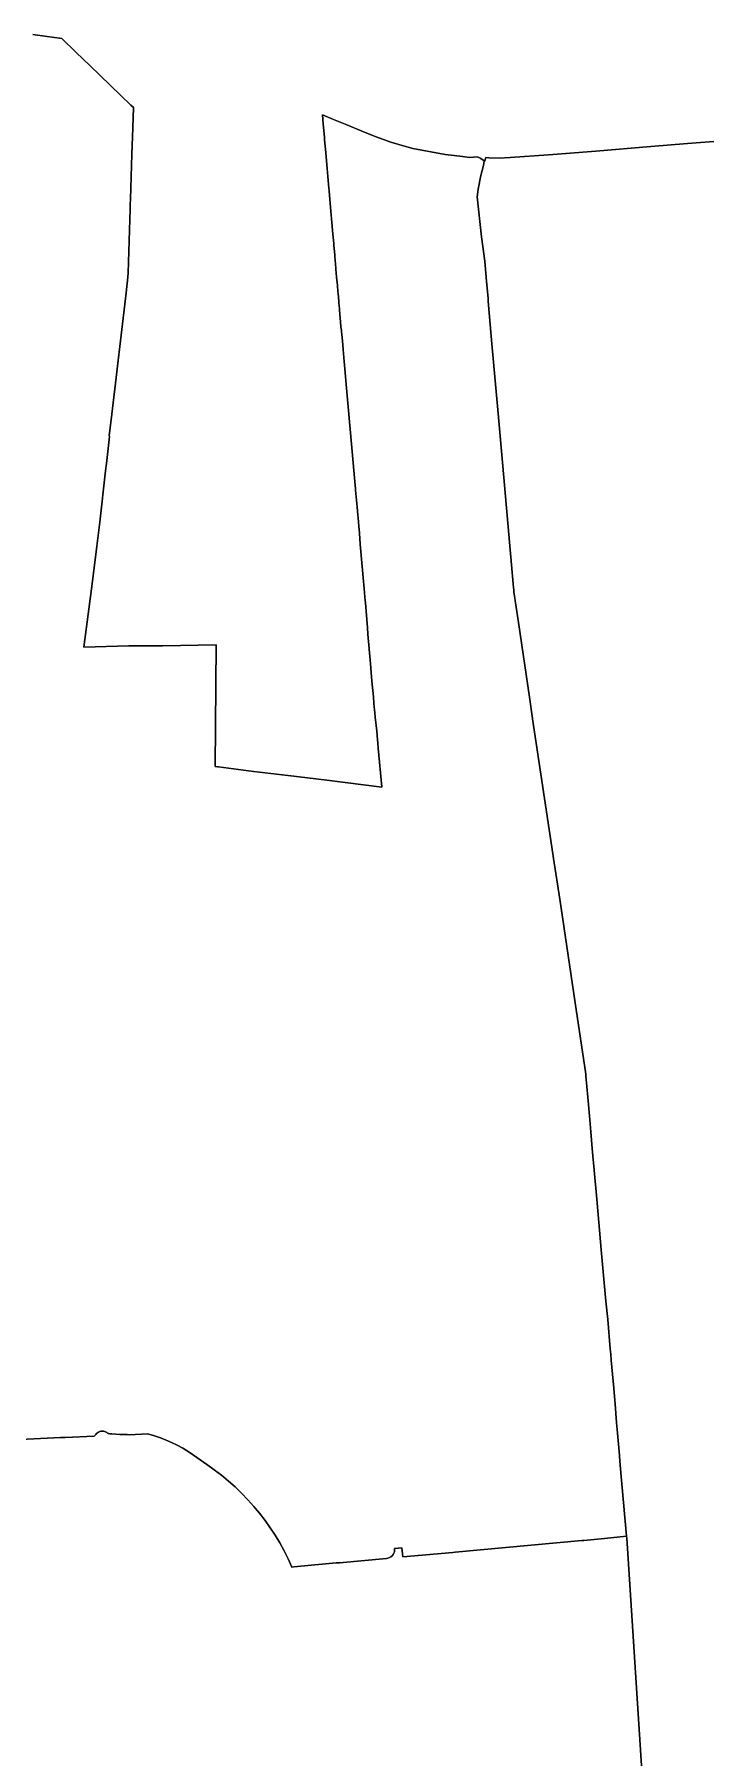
# Model space of a CAD drawing. Header units: inches. Extents: x 130170 to 284068, y 377793 to 804530.
# Drawn here: x 190014 to 191506, y 660217 to 664024 of the extents above; entities that cross this region are included whole.
import ezdxf

# ---------------------------------------------------------------- set-up
doc = ezdxf.new("R2010")
doc.units = ezdxf.units.IN
doc.header["$MEASUREMENT"] = 0
doc.layers.add('muni_il', color=7, linetype='Continuous')

msp = doc.modelspace()

# ---------------------------------------------------------------- linework, layer by layer
at = {"layer": 'muni_il'}
for points in [[(190009.9, 664023.7), (190042, 664019.3), (190052.9, 664017.8), (190074, 664014.8), (190105.8, 663984.2), (190136.2, 663955), (190203.7, 663889.9), (190226.4, 663867.9), (190232.3, 663862.2), (190230.7, 663817.2), (190229.2, 663759.4), (190226.9, 663684.1), (190226.8, 663680.8), (190225.4, 663645.5), (190225.2, 663638.9), (190220.4, 663497.1), (190220, 663487.6), (190216, 663452.7), (190184.6, 663185.3), (190179, 663137.3), (190179.5, 663135.6), (190172.8, 663075.9), (190170.8, 663059.9), (190158, 662946.5), (190151.5, 662893), (190140.8, 662810.3), (190128.5, 662715.4), (190128.4, 662714.8), (190127.7, 662709.2), (190125.1, 662687.4), (190123.1, 662670.3), (190222.4, 662673.1), (190296.6, 662673.3), (190415.1, 662675.3), (190413.2, 662406.5), (190419.2, 662406.1), (190420.2, 662405.9), (190497.6, 662395.8), (190498.6, 662395.7), (190573.9, 662386.7), (190574.3, 662386.7), (190659.7, 662376.2), (190781.5, 662361.2), (190781.4, 662362), (190773.5, 662446.8), (190772.4, 662458.7), (190771.8, 662465.4), (190770.1, 662484.3), (190766.8, 662515.7), (190765.8, 662526.1), (190765.8, 662526.1), (190765.2, 662531.2), (190763.9, 662545.7), (190762.7, 662560.4), (190759.6, 662595.2), (190756.2, 662633.5), (190750.6, 662698.7), (190749.4, 662713.3), (190745.1, 662767.8), (190745, 662768.9), (190744.8, 662772.6), (190744.8, 662772.9), (190742.5, 662799.4), (190742.5, 662799.5), (190740.4, 662823.7), (190740.4, 662823.8), (190738.2, 662848.4), (190738.2, 662848.6), (190736.1, 662872.9), (190736.1, 662873.1), (190733.9, 662897.9), (190733.9, 662898), (190731.8, 662921.9), (190731.8, 662922.1), (190730.4, 662937.2), (190729.6, 662946.6), (190729.5, 662946.8), (190727.4, 662970.5), (190727.4, 662971.1), (190725.3, 662994.7), (190723.3, 663017.1), (190723.1, 663019.6), (190723.1, 663019.9), (190718.8, 663068.5), (190718.8, 663069), (190702.7, 663250.5), (190702.7, 663251.2), (190700.5, 663276.3), (190700.4, 663276.7), (190698.2, 663301.5), (190698.2, 663301.5), (190695.8, 663328.1), (190694.2, 663347), (190693.6, 663353.5), (190692.8, 663361.8), (190692.4, 663365.9), (190692.1, 663368.9), (190691, 663378.9), (190689.4, 663398.1), (190688.9, 663404.4), (190687.8, 663416), (190687.7, 663418.2), (190686.7, 663429.9), (190686.3, 663434), (190684.6, 663451.9), (190684.3, 663455.3), (190683.1, 663469.8), (190682.1, 663480.7), (190681.5, 663487.6), (190680, 663505.5), (190679.9, 663506.2), (190679, 663518), (190678.5, 663523.4), (190678.4, 663525.7), (190677.9, 663531.6), (190677.7, 663533.4), (190677.5, 663536), (190676.1, 663551.3), (190675.5, 663557.1), (190675.3, 663559.4), (190675.1, 663562), (190673.3, 663582.5), (190671.1, 663608), (190668.9, 663633.5), (190666.7, 663659), (190665.1, 663678.5), (190664.5, 663684.5), (190662.4, 663710), (190660.8, 663728), (190660.2, 663735.6), (190657.5, 663763.3), (190655, 663791.1), (190654.5, 663796.1), (190652, 663826.3), (190650.4, 663846.3), (190674.3, 663836), (190704.4, 663824.3), (190735.7, 663810.9), (190766.4, 663798), (190801.5, 663785.8), (190831.7, 663776.8), (190850.3, 663771.9), (190921.3, 663758.9), (190921.5, 663758.8), (190941.4, 663756.2), (190959.5, 663753.9), (190975.1, 663751.7), (190992.6, 663753.7), (190999.9, 663749.8), (191007.5, 663744.8), (191005.8, 663734.5), (191000.4, 663712.3), (190994.5, 663681.7), (190992.4, 663665), (191002, 663576.4), (191009, 663523), (191009, 663523), (191012.9, 663478.1), (191013.8, 663471.2), (191016.3, 663440.6), (191016.8, 663434.7), (191023, 663357), (191024.4, 663340), (191037.5, 663194.6), (191048.7, 663069.9), (191071.5, 662810), (191072.5, 662801.6), (191072.9, 662797.4), (191073.3, 662792.8), (191083.3, 662724.4), (191107.5, 662559.5), (191114.3, 662512.9), (191114.5, 662511.8), (191159.7, 662213.6), (191161.2, 662203.6), (191174.6, 662113.8), (191208.9, 661884.3), (191232, 661727.2), (191232.6, 661723.4), (191236.7, 661676.1), (191240.4, 661635.1), (191243.5, 661599.7), (191246.7, 661563), (191256.6, 661451), (191267.1, 661330.9), (191276.8, 661225.7), (191280.7, 661185.3), (191286.2, 661120), (191287.5, 661108.2), (191288.3, 661094.8), (191294.2, 661033.3), (191297.8, 660988.7), (191300.4, 660956.5), (191301.6, 660942), (191306.1, 660893.4), (191308.3, 660863.2), (191322.4, 660706.6), (191273.3, 660701.2), (191227.9, 660697.1), (191223.4, 660696.7), (190943.4, 660671.1), (190938.1, 660670.6), (190827.5, 660660.5), (190825.6, 660680.4), (190809.7, 660678.9), (190809.7, 660675.5), (190809.1, 660672), (190807.9, 660668.7), (190806.2, 660665.7), (190804, 660663), (190801.3, 660660.8), (190798.3, 660659), (190795, 660657.8), (190791.6, 660657.2), (190687.5, 660647.7), (190680.4, 660647.1), (190641.6, 660643.5), (190586.9, 660638.5), (190582.8, 660638.1), (190574.5, 660656.2), (190565.5, 660673.9), (190555.9, 660691.3), (190545.6, 660708.3), (190534.7, 660724.9), (190523.2, 660741.1), (190511.1, 660756.8), (190506.3, 660762.6), (190501.8, 660768), (190498.4, 660772.1), (190485.2, 660786.9), (190471.4, 660801.2), (190457, 660815), (190442.2, 660828.2), (190426.9, 660840.8), (190411.1, 660852.9), (190404.9, 660857.4), (190394.9, 660864.4), (190365.2, 660885.3), (190353.5, 660893.1), (190341.4, 660900.5), (190329, 660907.2), (190316.3, 660913.5), (190303.4, 660919.2), (190290.2, 660924.2), (190276.8, 660928.7), (190263.2, 660932.6), (190223.1, 660930.4), (190223.1, 660930.4), (190218.5, 660931), (190215.5, 660931.1), (190202.6, 660930.7), (190184.5, 660932.2), (190179.9, 660932.7), (190178.1, 660932.9), (190176.5, 660933.4), (190174.9, 660934.1), (190173.4, 660935.1), (190171, 660936.5), (190168.5, 660937.5), (190165.9, 660938.1), (190163.2, 660938.2), (190160.5, 660938), (190157.9, 660937.3), (190155.4, 660936.2), (190153.1, 660934.7), (190151.1, 660932.9), (190149.4, 660930.8), (190148.1, 660929.2), (190146.5, 660927.8), (190145.3, 660927), (190081.4, 660924.4), (190071.4, 660924), (189908.4, 660916.4)], [(191515.2, 663787.5), (191466.5, 663783.6), (191457.4, 663782.9), (191375.9, 663776.6), (191254.1, 663766.1), (191188.3, 663760.8), (191150.1, 663757.7), (191065.4, 663751.6), (191040.8, 663750.8), (191018.1, 663751.4), (191011, 663751.6), (191010.6, 663749.9), (191009.1, 663743.6), (191007.5, 663744.8), (190999.9, 663749.8), (190992.6, 663753.7), (190975.1, 663751.7), (190959.5, 663753.9), (190941.4, 663756.2), (190921.5, 663758.8), (190921.3, 663758.9), (190850.3, 663771.9), (190831.7, 663776.8), (190801.5, 663785.8), (190766.4, 663798), (190735.7, 663810.9), (190704.4, 663824.3), (190674.3, 663836), (190650.4, 663846.3), (190652, 663826.3), (190654.5, 663796.1), (190655, 663791.1), (190657.5, 663763.3), (190660.2, 663735.6), (190660.8, 663728), (190662.4, 663710), (190664.5, 663684.5), (190665.1, 663678.5), (190666.7, 663659), (190668.9, 663633.5), (190671.1, 663608), (190673.3, 663582.5), (190675.1, 663562), (190675.3, 663559.4), (190675.5, 663557.1), (190676.1, 663551.3), (190677.5, 663536), (190677.7, 663533.4), (190677.9, 663531.6), (190678.4, 663525.7), (190678.5, 663523.4), (190679, 663518), (190679.9, 663506.2), (190680, 663505.5), (190681.5, 663487.6), (190682.1, 663480.7), (190683.1, 663469.8), (190684.3, 663455.3), (190684.6, 663451.9), (190686.3, 663434), (190686.7, 663429.9), (190687.7, 663418.2), (190687.8, 663416), (190688.9, 663404.4), (190689.4, 663398.1), (190691, 663378.9), (190692.1, 663368.9), (190692.4, 663365.9), (190692.8, 663361.8), (190693.6, 663353.5), (190694.2, 663347), (190695.8, 663328.1), (190698.2, 663301.5), (190698.2, 663301.5), (190700.4, 663276.7), (190700.5, 663276.3), (190702.7, 663251.2), (190702.7, 663250.5), (190718.8, 663069), (190718.8, 663068.5), (190723.1, 663019.9), (190723.1, 663019.6), (190723.3, 663017.1), (190725.3, 662994.7), (190727.4, 662971.1), (190727.4, 662970.5), (190729.5, 662946.8), (190729.6, 662946.6), (190730.4, 662937.2), (190731.8, 662922.1), (190731.8, 662921.9), (190733.9, 662898), (190733.9, 662897.9), (190736.1, 662873.1), (190736.1, 662872.9), (190738.2, 662848.6), (190738.2, 662848.4), (190740.4, 662823.8), (190740.4, 662823.7), (190742.5, 662799.5), (190742.5, 662799.4), (190744.8, 662772.9), (190744.8, 662772.6), (190745, 662768.9), (190745.1, 662767.8), (190749.4, 662713.3), (190750.6, 662698.7), (190756.2, 662633.5), (190759.6, 662595.2), (190762.7, 662560.4), (190763.9, 662545.7), (190765.2, 662531.2), (190765.8, 662526.1), (190765.8, 662526.1), (190766.8, 662515.7), (190770.1, 662484.3), (190771.8, 662465.4), (190772.4, 662458.7), (190773.5, 662446.8), (190781.4, 662362), (190781.5, 662361.2), (190659.7, 662376.2), (190574.3, 662386.7), (190573.9, 662386.7), (190498.6, 662395.7), (190497.6, 662395.8), (190420.2, 662405.9), (190419.2, 662406.1), (190413.2, 662406.5), (190415.1, 662675.3), (190296.6, 662673.3), (190222.4, 662673.1), (190123.1, 662670.3), (190125.1, 662687.4), (190127.7, 662709.2), (190128.4, 662714.8), (190128.5, 662715.4), (190140.8, 662810.3), (190151.5, 662893), (190158, 662946.5), (190170.8, 663059.9), (190172.8, 663075.9), (190179.5, 663135.6), (190179, 663137.3), (190184.6, 663185.3), (190216, 663452.7), (190220, 663487.6), (190220.4, 663497.1), (190225.2, 663638.9), (190225.4, 663645.5), (190226.8, 663680.8), (190226.9, 663684.1), (190229.2, 663759.4), (190230.7, 663817.2), (190232.3, 663862.2), (190226.4, 663867.9), (190203.7, 663889.9), (190136.2, 663955), (190105.8, 663984.2), (190074, 664014.8), (190052.9, 664017.8), (190042, 664019.3), (190009.9, 664023.7)], [(191380.1, 659811.4), (191322.8, 660702.1), (191322.4, 660706.6), (191308.3, 660863.2), (191306.1, 660893.4), (191301.6, 660942), (191300.4, 660956.5), (191297.8, 660988.7), (191294.2, 661033.3), (191288.3, 661094.8), (191287.5, 661108.2), (191286.2, 661120), (191280.7, 661185.3), (191276.8, 661225.7), (191267.1, 661330.9), (191256.6, 661451), (191246.7, 661563), (191243.5, 661599.7), (191240.4, 661635.1), (191236.7, 661676.1), (191232.6, 661723.4), (191232, 661727.2), (191208.9, 661884.3), (191174.6, 662113.8), (191161.2, 662203.6), (191159.7, 662213.6), (191114.5, 662511.8), (191114.3, 662512.9), (191107.5, 662559.5), (191083.3, 662724.4), (191073.3, 662792.8), (191072.9, 662797.4), (191072.5, 662801.6), (191071.5, 662810), (191048.7, 663069.9), (191037.5, 663194.6), (191024.4, 663340), (191023, 663357), (191016.8, 663434.7), (191016.3, 663440.6), (191013.8, 663471.2), (191012.9, 663478.1), (191009, 663523), (191009, 663523), (191002, 663576.4), (190992.4, 663665), (190994.5, 663681.7), (191000.4, 663712.3), (191005.8, 663734.5), (191007.5, 663744.8), (191009.1, 663743.6), (191010.6, 663749.9), (191011, 663751.6), (191018.1, 663751.4), (191040.8, 663750.8), (191065.4, 663751.6), (191150.1, 663757.7), (191188.3, 663760.8), (191254.1, 663766.1), (191375.9, 663776.6), (191457.4, 663782.9), (191466.5, 663783.6), (191515.2, 663787.5)], [(189908.4, 660916.4), (190071.4, 660924), (190081.4, 660924.4), (190145.3, 660927), (190146.5, 660927.8), (190148.1, 660929.2), (190149.4, 660930.8), (190151.1, 660932.9), (190153.1, 660934.7), (190155.4, 660936.2), (190157.9, 660937.3), (190160.5, 660938), (190163.2, 660938.2), (190165.9, 660938.1), (190168.5, 660937.5), (190171, 660936.5), (190173.4, 660935.1), (190174.9, 660934.1), (190176.5, 660933.4), (190178.1, 660932.9), (190179.9, 660932.7), (190184.5, 660932.2), (190202.6, 660930.7), (190215.5, 660931.1), (190218.5, 660931), (190223.1, 660930.4), (190223.1, 660930.4), (190263.2, 660932.6), (190276.8, 660928.7), (190290.2, 660924.2), (190303.4, 660919.2), (190316.3, 660913.5), (190329, 660907.2), (190341.4, 660900.5), (190353.5, 660893.1), (190365.2, 660885.3), (190394.9, 660864.4), (190404.9, 660857.4), (190411.1, 660852.9), (190426.9, 660840.8), (190442.2, 660828.2), (190457, 660815), (190471.4, 660801.2), (190485.2, 660786.9), (190498.4, 660772.1), (190501.8, 660768), (190506.3, 660762.6), (190511.1, 660756.8), (190523.2, 660741.1), (190534.7, 660724.9), (190545.6, 660708.3), (190555.9, 660691.3), (190565.5, 660673.9), (190574.5, 660656.2), (190582.8, 660638.1), (190586.9, 660638.5), (190641.6, 660643.5), (190680.4, 660647.1), (190687.5, 660647.7), (190791.6, 660657.2), (190795, 660657.8), (190798.3, 660659), (190801.3, 660660.8), (190804, 660663), (190806.2, 660665.7), (190807.9, 660668.7), (190809.1, 660672), (190809.7, 660675.5), (190809.7, 660678.9), (190825.6, 660680.4), (190827.5, 660660.5), (190938.1, 660670.6), (190943.4, 660671.1), (191223.4, 660696.7), (191227.9, 660697.1), (191273.3, 660701.2), (191322.4, 660706.6), (191322.8, 660702.1), (191380.1, 659811.4)]]:
    msp.add_lwpolyline(points, dxfattribs=at)

doc.saveas('drawing.dxf')
